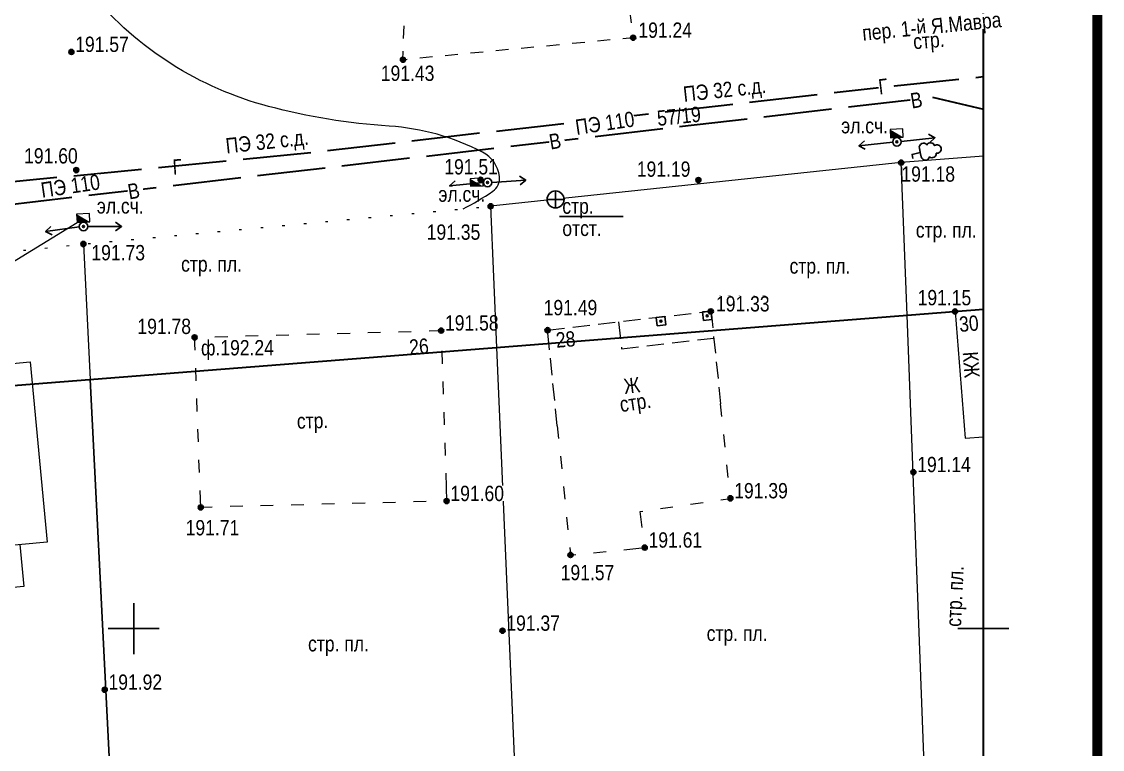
# Model space of a CAD drawing. Header units: millimetres. Extents: x 5990 to 6530, y 11230 to 11520.
# Drawn here: x 6193.4 to 6257, y 11392.9 to 11435.7 of the extents above; entities that cross this region are included whole.
import ezdxf
from ezdxf.enums import TextEntityAlignment as Align

# ---------------------------------------------------------------- set-up
doc = ezdxf.new("R2010")
doc.units = ezdxf.units.MM
for name, pattern in [('g5_01_5x1_5', [1.5, 0.75, -0.75]), ('g5_02x1', [1.5, 1, -0.5]), ('g5_122', [5, 4, -1]), ('g5_366', [0.85, 0.1, -0.75])]:
    doc.linetypes.add(name, pattern=pattern)
for name, color, linetype in [('01 ПЛАНШЕТ', 7, 'Continuous'), ('02 ПЛАНОВО-ВЫСОТНОЕ ОБОСНОВАНИЕ', 7, 'Continuous'), ('03 ЗДАНИЯ И ИХ ЧАСТИ', 7, 'Continuous'), ('04 ПРОМЫШЛЕННЫЕ И СОЦ.-КУЛЬТ. ОБЪЕКТЫ', 7, 'Continuous'), ('05 ГАЗОПРОВОД', 7, 'Continuous'), ('06 ВОДОПРОВОД', 7, 'Continuous'), ('07 ЭЛЕКТРОКАБЕЛЬ', 7, 'Continuous'), ('08 ЛЭП', 7, 'Continuous'), ('10 КАНАЛИЗАЦИЯ', 7, 'Continuous'), ('13 АВТОМОБИЛЬНЫЕ ДОРОГИ', 7, 'Continuous'), ('15 РЕЛЬЕФ', 7, 'Continuous'), ('16 РАСТИТЕЛЬНОСТЬ ГРУНТЫ И БОЛОТА', 7, 'Continuous'), ('17 ОГРАЖДЕНИЯ', 7, 'Continuous')]:
    doc.layers.add(name, color=color, linetype=linetype)
doc.layers.add('18 ГРАНИЦА ТОПОСЪЕМКИ', color=7, linetype='Continuous', plot=False)
doc.styles.add('Д-431', font='ARIALNI_1.TTF', dxfattribs={"height": 0.9})
doc.styles.add('Р-131', font='ARIALN.TTF')
doc.linetypes.add('g5_119_3', pattern='A,4,-1,[31,GUGK_2005.shx,S=0.1,R=0,X=0,Y=0],4,[31,GUGK_2005.shx,S=0.1,R=180,X=0,Y=0],-1', length=10)
doc.linetypes.add('g5_474_1a', pattern='A,1,-0.25,[28,GUGK_2005.shx,S=1,R=0,X=0,Y=0],-0.25,1', length=2.5)
doc.linetypes.add('g5_475_2', pattern='A,1.25,[25,GUGK_2005.shx,S=0.4,R=0,X=0,Y=0],1.25,-0.5', length=3)

# ---------------------------------------------------------------- blocks, each defined once
blk = doc.blocks.new('_krest')
at = {"color": 3, "linetype": 'ByBlock', "lineweight": -2}
for p, q in [((0, -3), (0, 3)), ((-3, 0), (3, 0))]:
    blk.add_line(p, q, dxfattribs=at)
blk = doc.blocks.new('g5_330')
blk.add_hatch(color=0).paths.add_polyline_path([(0.15, 0, 1), (-0.15, 0, 1)])
at = {"color": 0}
blk.add_circle((0, 0), 0.15, dxfattribs=at)
blk = doc.blocks.new('g5_108a')
h = blk.add_hatch(color=0)
edge = h.paths.add_edge_path()
edge.add_arc((0, 0), 0.06, 0, 360)
at = {"color": 0, "lineweight": 25}
blk.add_circle((0, 0), 0.25, dxfattribs=at)
at = {"color": 0}
blk.add_circle((0, 0), 0.06, dxfattribs=at)
blk = doc.blocks.new('g5_108b')
h = blk.add_hatch(color=0)
edge = h.paths.add_edge_path()
edge.add_arc((0, 0), 0.06, 0, 360)
at = {"color": 0, "lineweight": 25}
blk.add_lwpolyline([(-0.25, -0.25), (0.25, -0.25), (0.25, 0.25), (-0.25, 0.25)], close=True, dxfattribs=at)
at = {"color": 0}
blk.add_circle((0, 0), 0.06, dxfattribs=at)
blk = doc.blocks.new('g5_115_1')
at = {"color": 0}
for points in [[(0, 0), (2, 0)], [(1.647, -0.252), (2, 0), (1.647, 0.252)]]:
    blk.add_lwpolyline(points, dxfattribs=at)
blk = doc.blocks.new('g5_113c')
blk.add_hatch(color=1).paths.add_polyline_path([(-0.375, 0), (0.375, 0), (0, 0.25), (-0.375, 0.5)])
at = {"color": 1, "lineweight": 20}
blk.add_lwpolyline([(-0.375, 0), (0.375, 0), (0.375, 0.5), (-0.375, 0.5)], close=True, dxfattribs=at)
blk = doc.blocks.new('*U875')
blk.add_lwpolyline([(0.46, -2), (7.95, -2)])
at = {"color": 7, "style": 'Д-431'}
for tag, p in [('Z1', (0.8, -4.3)), ('Z2', (0.8, -6.65)), ('Z3', (0.8, -8.97))]:
    blk.add_attdef(tag, p, '', height=1.8, dxfattribs=at)
blk.add_wipeout([(-0.11, -0.99), (-0.17, -0.98), (-0.24, -0.97), (-0.28, -0.96), (-0.36, -0.93), (-0.41, -0.91), (-0.49, -0.87), (-0.57, -0.82), (-0.62, -0.79), (-0.67, -0.74), (-0.71, -0.7), (-0.77, -0.63), (-0.8, -0.6), (-0.83, -0.56), (-0.86, -0.5), (-0.9, -0.44), (-0.94, -0.35), (-0.95, -0.31), (-0.97, -0.26), (-0.98, -0.18), (-0.99, -0.1), (-1, -0.03), (-1, 0.04), (-0.99, 0.11), (-0.99, 0.16), (-0.98, 0.2), (-0.96, 0.27), (-0.95, 0.31), (-0.94, 0.35), (-0.92, 0.39), (-0.9, 0.43), (-0.88, 0.48), (-0.87, 0.49), (-0.86, 0.51), (-0.86, 0.52), (-0.85, 0.53), (-0.84, 0.55), (-0.83, 0.56), (-0.82, 0.58), (-0.81, 0.59), (-0.8, 0.6), (-0.79, 0.61), (-0.77, 0.64), (-0.76, 0.65), (-0.75, 0.66), (-0.74, 0.67), (-0.73, 0.68), (-0.72, 0.69), (-0.71, 0.7), (-0.7, 0.71), (-0.69, 0.73), (-0.67, 0.74), (-0.66, 0.75), (-0.65, 0.76), (-0.64, 0.77), (-0.62, 0.78), (-0.61, 0.79), (-0.6, 0.8), (-0.58, 0.81), (-0.56, 0.83), (-0.55, 0.83), (-0.53, 0.85), (-0.52, 0.86), (-0.5, 0.86), (-0.49, 0.87), (-0.47, 0.88), (-0.46, 0.89), (-0.44, 0.9), (-0.43, 0.9), (-0.36, 0.93), (-0.33, 0.94), (-0.31, 0.95), (-0.27, 0.96), (-0.22, 0.98), (-0.16, 0.99), (-0.1, 0.99), (0, 1), (0.1, 1), (0.16, 0.99), (0.22, 0.98), (0.3, 0.95), (0.36, 0.93), (0.48, 0.88), (0.56, 0.83), (0.63, 0.77), (0.73, 0.68), (0.81, 0.59), (0.86, 0.52), (0.94, 0.34), (0.98, 0.21), (0.99, 0.13), (1, 0.07), (1, 0.02), (1, -0.08), (0.97, -0.23), (0.94, -0.33), (0.91, -0.41), (0.88, -0.47), (0.86, -0.51), (0.82, -0.57), (0.79, -0.61), (0.76, -0.65), (0.72, -0.7), (0.66, -0.75), (0.63, -0.77), (0.6, -0.8), (0.55, -0.84), (0.5, -0.87), (0.43, -0.9), (0.38, -0.92), (0.31, -0.95), (0.24, -0.97), (0.18, -0.98), (0.07, -1), (-0.05, -1)])
for points in [[(0, 1), (0, -1)], [(-1, 0), (1, 0)]]:
    blk.add_lwpolyline(points)
blk.add_circle((0, 0), 1)
blk.add_attdef('Z', (0.8, -1.69), '', height=1.8, dxfattribs=at)
blk = doc.blocks.new('g5_388_1')
at = {"color": 0}
blk.add_lwpolyline([(0, 0.497), (0.257, 0.497, 0.798042), (0.365, 0.973, 0.636328), (0.231, 1.405, 0.533064), (0, 1.75, 0.533064), (-0.231, 1.405, 0.636328), (-0.365, 0.973, 0.798042), (-0.257, 0.497)], format="xyb", dxfattribs=at)
for points in [[(0, 0.497), (-0.257, 0.497)], [(0.25, 0), (0, 0), (0, 0.497)]]:
    blk.add_lwpolyline(points, dxfattribs=at)

msp = doc.modelspace()

# ---------------------------------------------------------------- linework, layer by layer
at = {"color": 7, "lineweight": 15}
msp.add_lwpolyline([(6000, 11250), (6250, 11250), (6250, 11500), (6000, 11500)], close=True, dxfattribs=at)
at = {"layer": '01 ПЛАНШЕТ', "color": 7, "const_width": 0.6}
msp.add_lwpolyline([(6256.7, 11506.7), (6256.7, 11382.906)], dxfattribs=at)
at = {"layer": '01 ПЛАНШЕТ', "color": 7}
msp.add_lwpolyline([(6250, 11500), (6000, 11500), (6000, 11250), (6250, 11250)], close=True, dxfattribs=at)
at = {"layer": '03 ЗДАНИЯ И ИХ ЧАСТИ', "color": 7, "linetype": 'g5_02x1', "lineweight": 15}
for points in [[(6224.924, 11411.929), (6224.35, 11417.55), (6233.97, 11418.68), (6234.535, 11413.214)], [(6228.521, 11418.04), (6228.708, 11416.451), (6234.135, 11417.088)]]:
    msp.add_lwpolyline(points, dxfattribs=at)
at = {"layer": '03 ЗДАНИЯ И ИХ ЧАСТИ', "color": 7, "linetype": 'Continuous', "lineweight": 15, "ltscale": 0.5}
for points in [[(6210.177, 11417.312), (6210.927, 11417.333)], [(6211.977, 11417.361), (6212.727, 11417.382)], [(6213.776, 11417.411), (6214.526, 11417.432)], [(6215.575, 11417.461), (6216.325, 11417.481)], [(6217.375, 11417.51), (6218.09, 11417.53), (6218.095, 11417.38)], [(6203.607, 11416.374), (6203.58, 11417.13), (6203.73, 11417.134)], [(6204.78, 11417.163), (6205.529, 11417.184)], [(6206.579, 11417.213), (6207.329, 11417.233)], [(6208.378, 11417.262), (6209.128, 11417.283)], [(6218.128, 11416.331), (6218.152, 11415.581)], [(6203.672, 11414.575), (6203.645, 11415.325)], [(6218.186, 11414.532), (6218.21, 11413.782)], [(6203.737, 11412.776), (6203.71, 11413.526)], [(6234.613, 11412.468), (6234.535, 11413.214)], [(6218.243, 11412.732), (6218.267, 11411.983)], [(6203.801, 11410.978), (6203.775, 11411.727)], [(6224.924, 11411.929), (6225, 11411.183)], [(6234.798, 11410.678), (6234.721, 11411.424)], [(6218.3, 11410.933), (6218.324, 11410.184)], [(6203.866, 11409.179), (6203.839, 11409.928)], [(6225.107, 11410.139), (6225.183, 11409.392)], [(6218.358, 11409.134), (6218.41, 11407.5), (6218.26, 11407.496)], [(6234.983, 11408.887), (6234.906, 11409.633)], [(6225.29, 11408.348), (6225.366, 11407.602)], [(6234.55, 11407.578), (6235.11, 11407.66), (6235.091, 11407.843)], [(6206.414, 11407.193), (6205.664, 11407.174)], [(6208.213, 11407.239), (6207.464, 11407.22)], [(6210.013, 11407.285), (6209.263, 11407.266)], [(6211.812, 11407.331), (6211.062, 11407.312)], [(6213.612, 11407.377), (6212.862, 11407.358)], [(6215.411, 11407.423), (6214.661, 11407.404)], [(6217.21, 11407.469), (6216.461, 11407.45)], [(6230.988, 11407.055), (6231.73, 11407.164)], [(6232.769, 11407.316), (6233.511, 11407.425)], [(6225.473, 11406.557), (6225.549, 11405.811)], [(6229.919, 11405.95), (6229.801, 11406.88), (6229.949, 11406.902)], [(6225.655, 11404.766), (6225.7, 11404.33), (6226.01, 11404.36)], [(6228.846, 11404.64), (6230.07, 11404.76), (6230.051, 11404.909)], [(6227.055, 11404.463), (6227.801, 11404.537)]]:
    msp.add_lwpolyline(points, dxfattribs=at)
at = {"layer": '03 ЗДАНИЯ И ИХ ЧАСТИ', "color": 7, "lineweight": 15}
for points in [[(6189.738, 11415.297), (6193.9, 11415.69), (6194.9, 11405.09), (6191.682, 11404.786)], [(6193.297, 11404.939), (6193.529, 11402.481), (6191.433, 11402.283)]]:
    msp.add_lwpolyline(points, dxfattribs=at)
at = {"layer": '03 ЗДАНИЯ И ИХ ЧАСТИ', "color": 7, "linetype": 'Continuous', "lineweight": 15, "ltscale": 0.5, "flags": 128}
msp.add_lwpolyline([(6203.94, 11407.13), (6203.904, 11408.129)], dxfattribs=at)
at = {"layer": '03 ЗДАНИЯ И ИХ ЧАСТИ', "color": 7, "lineweight": 15, "ltscale": 0.5}
msp.add_lwpolyline([(6204.615, 11407.147), (6203.94, 11407.13)], dxfattribs=at)
at = {"layer": '05 ГАЗОПРОВОД', "color": 1, "linetype": 'g5_122', "lineweight": 30}
msp.add_lwpolyline([(6244.574, 11431.914), (6250, 11432.469)], dxfattribs=at)
at = {"layer": '06 ВОДОПРОВОД', "color": 82, "linetype": 'g5_122', "lineweight": 30}
msp.add_lwpolyline([(6246.994, 11431.258), (6250, 11430.547)], dxfattribs=at)
at = {"layer": '07 ЭЛЕКТРОКАБЕЛЬ', "color": 1, "linetype": 'g5_119_3', "lineweight": 15, "flags": 128}
msp.add_lwpolyline([(6190.406, 11420.071), (6196.664, 11423.883)], dxfattribs=at)
at = {"layer": '13 АВТОМОБИЛЬНЫЕ ДОРОГИ', "color": 7, "linetype": 'g5_01_5x1_5', "lineweight": 15, "flags": 128}
msp.add_lwpolyline([(6228.793, 11439.352), (6229.388, 11434.754), (6215.835, 11433.459), (6215.997, 11438.14)], dxfattribs=at)
at = {"layer": '15 РЕЛЬЕФ', "color": 7}
msp.add_circle((6197.039, 11422.621), 0.15, dxfattribs=at)
at = {"layer": '17 ОГРАЖДЕНИЯ', "color": 7, "linetype": 'g5_474_1a', "lineweight": 15}
msp.add_lwpolyline([(6197.039, 11422.621), (6197.44, 11414.652)], dxfattribs=at)
at = {"layer": '17 ОГРАЖДЕНИЯ', "color": 7, "linetype": 'g5_475_2', "lineweight": 15}
for points in [[(6198.927, 11385.073), (6246.6, 11389.92), (6245.505, 11418.431)], [(6221.354, 11416.532), (6222.594, 11387.479)]]:
    msp.add_lwpolyline(points, dxfattribs=at)
at = {"layer": '17 ОГРАЖДЕНИЯ', "color": 7, "linetype": 'g5_474_1a', "lineweight": 25}
msp.add_lwpolyline([(6197.44, 11414.652), (6198.927, 11385.073)], dxfattribs=at)
at = {"layer": '18 ГРАНИЦА ТОПОСЪЕМКИ', "color": 2, "lineweight": 30}
for points in [[(6250, 11500), (6035.594, 11500), (6038.25, 11463.689), (6049.231, 11425.375), (6059.094, 11391.313), (6062.167, 11250), (6250, 11250)], [(6177.394, 11250), (6177.354, 11251.127), (6230.217, 11254.348), (6230.438, 11250), (6250, 11250), (6250, 11287.814), (6144.051, 11279.777), (6141.969, 11323.791), (6250, 11335.292), (6250, 11363.999), (6137.205, 11353.136), (6133.809, 11409.649), (6133.809, 11409.649), (6250, 11418.784), (6250, 11500), (6204.091, 11500), (6235.857, 11452.28), (6132.003, 11438.928), (6138.306, 11500), (6038.284, 11500), (6040.478, 11481.045), (6051.473, 11439.881), (6064.107, 11378.144), (6068.931, 11250)]]:
    msp.add_lwpolyline(points, close=True, dxfattribs=at)

# ---------------------------------------------------------------- block references
at = {"layer": '02 ПЛАНОВО-ВЫСОТНОЕ ОБОСНОВАНИЕ', "xscale": 0.5, "yscale": 0.5, "zscale": 0.5}
for p in [(6200, 11400), (6250, 11400)]:
    msp.add_blockref('_krest', p, dxfattribs=at)
at = {"layer": '02 ПЛАНОВО-ВЫСОТНОЕ ОБОСНОВАНИЕ', "lineweight": 25, "xscale": 0.5, "yscale": 0.5, "zscale": 0.5}
for p in [(6200, 11400), (6250, 11400)]:
    msp.add_blockref('_krest', p, dxfattribs=at)
at = {"layer": '03 ЗДАНИЯ И ИХ ЧАСТИ', "color": 7, "lineweight": 15}
for p, rotation in [((6233.747, 11418.401), 6), ((6231.025, 11418.082), 7)]:
    msp.add_blockref('g5_108b', p, dxfattribs=dict(at, rotation=rotation))
at = {"layer": '07 ЭЛЕКТРОКАБЕЛЬ', "color": 1, "lineweight": 15, "rotation": 3.405701550457944}
msp.add_blockref('g5_113c', (6244.91, 11428.881), dxfattribs=at)
at = {"layer": '07 ЭЛЕКТРОКАБЕЛЬ', "color": 7, "lineweight": 15, "rotation": 2.940340507419199}
msp.add_blockref('g5_113c', (6197.038, 11423.902), dxfattribs=at)
at = {"layer": '08 ЛЭП', "color": 7, "lineweight": 15}
for p, rotation in [((6244.661, 11428.607), 185.7719414769827), ((6245.159, 11428.655), 6.11329417180703), ((6220.573, 11426.24), 185.608299393236), ((6221.073, 11426.24), 3.969315017022593), ((6196.79, 11423.622), 187.5187815096316)]:
    msp.add_blockref('g5_115_1', p, dxfattribs=dict(at, rotation=rotation))
for name, p in [('g5_108a', (6244.91, 11428.631)), ('g5_108a', (6220.823, 11426.24)), ('g5_108a', (6197.038, 11423.652)), ('g5_115_1', (6197.288, 11423.652))]:
    msp.add_blockref(name, p, dxfattribs=at)
at = {"layer": '15 РЕЛЬЕФ', "color": 7, "lineweight": 15}
for p in [(6229.389, 11434.755), (6196.33, 11433.92), (6215.837, 11433.46), (6245.16, 11427.41), (6220.41, 11426.398), (6233.23, 11426.38), (6221, 11424.84), (6197.039, 11422.621), (6233.956, 11418.657), (6218.09, 11417.53), (6224.35, 11417.55), (6203.58, 11417.13), (6235.11, 11407.66), (6203.94, 11407.13), (6218.41, 11407.5), (6230.07, 11404.76), (6225.7, 11404.33)]:
    msp.add_blockref('g5_330', p, dxfattribs=at)
at = {"layer": '15 РЕЛЬЕФ', "color": 7}
for p in [(6245.88, 11409.2), (6221.7, 11399.87), (6198.29, 11396.4)]:
    msp.add_blockref('g5_330', p, dxfattribs=at)

# ---------------------------------------------------------------- texts
at = {"layer": '03 ЗДАНИЯ И ИХ ЧАСТИ', "color": 1, "lineweight": 25, "char_height": 0.9, "attachment_point": 1, "rotation": 4.71289, "style": 'Д-431'}
for s, insert in [('30', (6248.534, 11418.341)), ('28', (6224.804, 11417.413)), ('26', (6216.175, 11416.989))]:
    msp.add_mtext(s, dxfattribs=dict(at, insert=insert))
at = {"layer": '04 ПРОМЫШЛЕННЫЕ И СОЦ.-КУЛЬТ. ОБЪЕКТЫ', "color": 7, "lineweight": 15, "style": 'Д-431'}
msp.add_text('стр. пл.', height=0.9, rotation=87.45346, dxfattribs=at).set_placement((6248.447, 11401.892), align=Align.MIDDLE)
at = {"layer": '04 ПРОМЫШЛЕННЫЕ И СОЦ.-КУЛЬТ. ОБЪЕКТЫ', "style": 'Д-431'}
for p in [(6235.505, 11399.585), (6212.047, 11398.971)]:
    msp.add_text('стр. пл.', height=0.9, dxfattribs=at).set_placement(p, align=Align.MIDDLE)
at = {"layer": '15 РЕЛЬЕФ', "color": 7, "lineweight": 25, "style": 'Д-431'}
msp.add_text('191.14', height=0.9, dxfattribs=at).set_placement((6246.105, 11409.2))
at = {"layer": '15 РЕЛЬЕФ', "color": 7, "style": 'Д-431'}
for s, p in [('191.37', (6221.925, 11399.87)), ('191.92', (6198.515, 11396.4))]:
    msp.add_text(s, height=0.9, dxfattribs=at).set_placement(p)
at = {"layer": '15 РЕЛЬЕФ', "color": 7, "lineweight": 25, "char_height": 0.9, "attachment_point": 1, "style": 'Д-431'}
for s, insert in [('191.60', (6193.549, 11428.258)), ('191.73', (6197.508, 11422.562))]:
    msp.add_mtext(s, dxfattribs=dict(at, insert=insert))

# ---------------------------------------------------------------- next in the draw order: texts
at = {"color": 4, "lineweight": 25, "insert": (6230.752, 11430.458), "char_height": 0.9, "width": 2.57867, "attachment_point": 1, "rotation": 5.83453, "line_spacing_factor": 0.6, "style": 'Д-431', "bg_fill": 3, "box_fill_scale": 1, "bg_fill_color": 256, "bg_fill_transparency": 0}
msp.add_mtext('{\\C4;57/19}', dxfattribs=at)
at = {"layer": '03 ЗДАНИЯ И ИХ ЧАСТИ', "color": 7, "lineweight": 25, "insert": (6203.959, 11416.969), "char_height": 0.9, "attachment_point": 1, "style": 'Д-431', "bg_fill": 3, "box_fill_scale": 1, "bg_fill_color": 256, "bg_fill_transparency": 0}
msp.add_mtext('ф.192.24', dxfattribs=at)
at = {"layer": '03 ЗДАНИЯ И ИХ ЧАСТИ', "color": 7, "lineweight": 25, "char_height": 0.9, "attachment_point": 1, "bg_fill": 3, "box_fill_scale": 1, "bg_fill_color": 256, "bg_fill_transparency": 0}
for s, insert, rotation, style in [('Ж', (6228.785, 11414.69), 7, 'Р-131'), ('стр.', (6209.586, 11412.653), 1.45615, 'Д-431')]:
    msp.add_mtext(s, dxfattribs=dict(at, insert=insert, rotation=rotation, style=style))
at = {"layer": '04 ПРОМЫШЛЕННЫЕ И СОЦ.-КУЛЬТ. ОБЪЕКТЫ', "color": 7, "lineweight": 25, "insert": (6246.021, 11423.899), "char_height": 0.9, "attachment_point": 1, "style": 'Д-431', "bg_fill": 3, "box_fill_scale": 1, "bg_fill_color": 256, "bg_fill_transparency": 0}
msp.add_mtext('стр. пл.', dxfattribs=at)
at = {"layer": '13 АВТОМОБИЛЬНЫЕ ДОРОГИ', "color": 7, "lineweight": 25, "insert": (6242.826, 11435.469), "char_height": 0.9, "attachment_point": 1, "rotation": 5.67019, "style": 'Р-131', "bg_fill": 3, "box_fill_scale": 1, "bg_fill_color": 256, "bg_fill_transparency": 0}
msp.add_mtext('пер. 1-й Я.Мавра', dxfattribs=at)
at = {"layer": '15 РЕЛЬЕФ', "color": 7, "lineweight": 25, "char_height": 0.9, "attachment_point": 1, "style": 'Д-431', "bg_fill": 3, "box_fill_scale": 1, "bg_fill_color": 256, "bg_fill_transparency": 0}
for s, insert in [('191.24', (6229.697, 11435.651)), ('191.57', (6196.555, 11434.82)), ('191.43', (6214.539, 11433.115)), ('191.35', (6217.24, 11423.771)), ('191.15', (6246.129, 11419.917)), ('191.49', (6224.122, 11419.329)), ('191.16', (6234.195, 11419.58)), ('191.78', (6200.216, 11418.227)), ('191.58', (6218.315, 11418.43)), ('191.60', (6218.635, 11408.4)), ('191.39', (6235.335, 11408.56)), ('191.71', (6203.055, 11406.382)), ('191.61', (6230.295, 11405.66)), ('191.57', (6225.124, 11403.745))]:
    msp.add_mtext(s, dxfattribs=dict(at, insert=insert))

# ---------------------------------------------------------------- next in the draw order: linework, layer by layer
at = {"layer": '03 ЗДАНИЯ И ИХ ЧАСТИ', "color": 7, "lineweight": 15}
msp.add_lwpolyline([(6250, 11418.782), (6248.33, 11418.65), (6248.918, 11411.196), (6250, 11411.281)], dxfattribs=at)
at = {"layer": '06 ВОДОПРОВОД', "color": 82, "linetype": 'g5_122', "lineweight": 30}
msp.add_lwpolyline([(6192.388, 11424.912), (6246.994, 11431.258)], dxfattribs=at)
at = {"layer": '17 ОГРАЖДЕНИЯ', "color": 7, "linetype": 'g5_366', "lineweight": 15, "ltscale": 1.5, "flags": 128}
msp.add_lwpolyline([(6173.22, 11420.116), (6197.039, 11422.621), (6220.997, 11424.84)], dxfattribs=at)

# ---------------------------------------------------------------- next in the draw order: block references
at = {"layer": '15 РЕЛЬЕФ', "color": 7, "lineweight": 15}
msp.add_blockref('g5_330', (6248.33, 11418.65), dxfattribs=at)

# ---------------------------------------------------------------- next in the draw order: texts
at = {"layer": '03 ЗДАНИЯ И ИХ ЧАСТИ', "color": 7, "lineweight": 25, "insert": (6228.536, 11413.62), "char_height": 0.9, "attachment_point": 1, "rotation": 8.36244, "style": 'Д-431', "bg_fill": 3, "box_fill_scale": 1, "bg_fill_color": 256, "bg_fill_transparency": 0}
msp.add_mtext('стр.', dxfattribs=at)
at = {"layer": '13 АВТОМОБИЛЬНЫЕ ДОРОГИ', "color": 7, "lineweight": 25, "insert": (6245.826, 11434.972), "char_height": 0.9, "attachment_point": 1, "rotation": 4.81041, "style": 'Д-431', "bg_fill": 3, "box_fill_scale": 1, "bg_fill_color": 256, "bg_fill_transparency": 0}
msp.add_mtext('стр.', dxfattribs=at)
at = {"layer": '15 РЕЛЬЕФ', "color": 7, "lineweight": 25, "insert": (6234.264, 11419.553), "char_height": 0.9, "attachment_point": 1, "style": 'Д-431', "bg_fill": 3, "box_fill_scale": 1, "bg_fill_color": 256, "bg_fill_transparency": 0}
msp.add_mtext('191.33', dxfattribs=at)

# ---------------------------------------------------------------- next in the draw order: texts
at = {"layer": '03 ЗДАНИЯ И ИХ ЧАСТИ', "color": 7, "lineweight": 25, "insert": (6249.676, 11416.326), "char_height": 0.9, "attachment_point": 1, "rotation": 274.20484, "style": 'Р-131', "bg_fill": 3, "box_fill_scale": 1, "bg_fill_color": 256, "bg_fill_transparency": 0}
msp.add_mtext('КЖ', dxfattribs=at)
at = {"layer": '04 ПРОМЫШЛЕННЫЕ И СОЦ.-КУЛЬТ. ОБЪЕКТЫ', "color": 7, "lineweight": 25, "insert": (6202.785, 11421.895), "char_height": 0.9, "attachment_point": 1, "style": 'Д-431', "bg_fill": 3, "box_fill_scale": 1, "bg_fill_color": 256, "bg_fill_transparency": 0}
msp.add_mtext('стр. пл.', dxfattribs=at)
at = {"layer": '05 ГАЗОПРОВОД', "color": 7, "lineweight": 25, "insert": (6202.257, 11427.591), "char_height": 0.9, "attachment_point": 1, "rotation": 4.01109, "line_spacing_factor": 0.6, "style": 'Д-431', "bg_fill": 3, "box_fill_scale": 1, "bg_fill_color": 256, "bg_fill_transparency": 0}
msp.add_mtext('Г', dxfattribs=at)
at = {"layer": '06 ВОДОПРОВОД', "color": 7, "lineweight": 25, "insert": (6245.64, 11431.473), "char_height": 0.9, "attachment_point": 1, "rotation": 9.61398, "line_spacing_factor": 0.6, "style": 'Д-431', "bg_fill": 3, "box_fill_scale": 1, "bg_fill_color": 256, "bg_fill_transparency": 0}
msp.add_mtext('В', dxfattribs=at)
at = {"layer": '15 РЕЛЬЕФ', "color": 7, "lineweight": 25, "char_height": 0.9, "attachment_point": 1, "style": 'Д-431', "bg_fill": 3, "box_fill_scale": 1, "bg_fill_color": 256, "bg_fill_transparency": 0}
for s, insert in [('191.51', (6218.275, 11427.613)), ('191.19', (6229.604, 11427.477)), ('191.18', (6245.174, 11427.188))]:
    msp.add_mtext(s, dxfattribs=dict(at, insert=insert))

# ---------------------------------------------------------------- next in the draw order: linework, layer by layer
at = {"layer": '05 ГАЗОПРОВОД', "color": 1, "linetype": 'g5_122', "lineweight": 30, "flags": 128}
msp.add_lwpolyline([(6161.643, 11423.252), (6165.89, 11423.72), (6177.139, 11424.752), (6210.712, 11428.032), (6220.579, 11429.18), (6244.574, 11431.914)], dxfattribs=at)
at = {"layer": '17 ОГРАЖДЕНИЯ', "color": 7, "linetype": 'g5_475_2', "lineweight": 15}
for points in [[(6250, 11427.796), (6245.16, 11427.41)], [(6245.16, 11427.41), (6221, 11424.84), (6221.354, 11416.532)], [(6245.505, 11418.431), (6245.16, 11427.41)]]:
    msp.add_lwpolyline(points, dxfattribs=at)

# ---------------------------------------------------------------- next in the draw order: block references
at = {"layer": '07 ЭЛЕКТРОКАБЕЛЬ', "color": 1, "lineweight": 15, "rotation": 3.405701550457944}
msp.add_blockref('g5_113c', (6220.193, 11425.986, 191.438), dxfattribs=at)
at = {"layer": '16 РАСТИТЕЛЬНОСТЬ ГРУНТЫ И БОЛОТА', "color": 7, "lineweight": 15, "rotation": 282.0880218432172}
msp.add_blockref('g5_388_1', (6245.799, 11427.894), dxfattribs=at)

# ---------------------------------------------------------------- next in the draw order: block references
at = {"layer": '10 КАНАЛИЗАЦИЯ', "color": 7, "lineweight": 15, "xscale": 0.5, "yscale": 0.5, "zscale": 0.5}
msp.add_blockref('*U875', (6224.82, 11425.243), dxfattribs=at).add_auto_attribs({'Z': 'стр.', 'Z1': 'отст.'})

# ---------------------------------------------------------------- next in the draw order: texts
at = {"layer": '04 ПРОМЫШЛЕННЫЕ И СОЦ.-КУЛЬТ. ОБЪЕКТЫ', "color": 7, "lineweight": 25, "insert": (6238.591, 11421.778), "char_height": 0.9, "attachment_point": 1, "style": 'Д-431', "bg_fill": 3, "box_fill_scale": 1, "bg_fill_color": 256, "bg_fill_transparency": 0}
msp.add_mtext('стр. пл.', dxfattribs=at)
at = {"layer": '05 ГАЗОПРОВОД', "color": 7, "lineweight": 25, "char_height": 0.9, "attachment_point": 1, "rotation": 6.18396, "style": 'Д-431', "bg_fill": 3, "box_fill_scale": 1, "bg_fill_color": 256, "bg_fill_transparency": 0}
for insert in [(6232.287, 11431.88), (6205.363, 11428.838)]:
    msp.add_mtext('ПЭ 32 с.д.', dxfattribs=dict(at, insert=insert))
at = {"layer": '05 ГАЗОПРОВОД', "color": 7, "lineweight": 25, "insert": (6243.771, 11432.303), "char_height": 0.9, "attachment_point": 1, "rotation": 6.93592, "line_spacing_factor": 0.6, "style": 'Д-431', "bg_fill": 3, "box_fill_scale": 1, "bg_fill_color": 256, "bg_fill_transparency": 0}
msp.add_mtext('Г', dxfattribs=at)
at = {"layer": '06 ВОДОПРОВОД', "color": 7, "lineweight": 25, "insert": (6225.93, 11429.928), "char_height": 0.9, "attachment_point": 1, "rotation": 8.35078, "style": 'Д-431', "bg_fill": 3, "box_fill_scale": 1, "bg_fill_color": 256, "bg_fill_transparency": 0}
msp.add_mtext('ПЭ 110', dxfattribs=at)
at = {"layer": '06 ВОДОПРОВОД', "color": 7, "lineweight": 25, "char_height": 0.9, "attachment_point": 1, "rotation": 9.61398, "line_spacing_factor": 0.6, "style": 'Д-431', "bg_fill": 3, "box_fill_scale": 1, "bg_fill_color": 256, "bg_fill_transparency": 0}
for insert in [(6224.379, 11429.06), (6199.584, 11426.126)]:
    msp.add_mtext('В', dxfattribs=dict(at, insert=insert))
at = {"layer": '07 ЭЛЕКТРОКАБЕЛЬ', "color": 7, "lineweight": 25, "char_height": 0.9, "attachment_point": 1, "style": 'Д-431', "bg_fill": 3, "box_fill_scale": 1, "bg_fill_color": 256, "bg_fill_transparency": 0}
for insert in [(6241.632, 11430.03), (6217.931, 11426.004)]:
    msp.add_mtext('эл.сч.', dxfattribs=dict(at, insert=insert))

# ---------------------------------------------------------------- next in the draw order: texts
at = {"layer": '07 ЭЛЕКТРОКАБЕЛЬ', "color": 7, "lineweight": 25, "insert": (6197.831, 11425.312), "char_height": 0.9, "attachment_point": 1, "style": 'Д-431', "bg_fill": 3, "box_fill_scale": 1, "bg_fill_color": 256, "bg_fill_transparency": 0}
msp.add_mtext('эл.сч.', dxfattribs=at)

# ---------------------------------------------------------------- next in the draw order: texts
at = {"layer": '06 ВОДОПРОВОД', "color": 7, "lineweight": 25, "insert": (6194.477, 11426.227), "char_height": 0.9, "attachment_point": 1, "rotation": 8.35078, "style": 'Д-431', "bg_fill": 3, "box_fill_scale": 1, "bg_fill_color": 256, "bg_fill_transparency": 0}
msp.add_mtext('ПЭ 110', dxfattribs=at)

# ---------------------------------------------------------------- next in the draw order: linework, layer by layer
at = {"layer": '15 РЕЛЬЕФ', "color": 32, "lineweight": 15}
msp.add_lwpolyline([(6219.376, 11424.69, 0.033706), (6221.127, 11425.723, 0.279465), (6221.519, 11426.591, 0.248421), (6220.523, 11428.027, 0.103014), (6215.038, 11429.554, -0.047847), (6207.925, 11430.716, -0.155626), (6197.521, 11437.332, 0.46782)], format="xyb", dxfattribs=at)
at = {"layer": '15 РЕЛЬЕФ', "color": 7}
msp.add_circle((6196.618, 11426.967), 0.15, dxfattribs=at)

# ---------------------------------------------------------------- next in the draw order: block references
at = {"layer": '15 РЕЛЬЕФ', "color": 7, "lineweight": 15}
msp.add_blockref('g5_330', (6196.618, 11426.967), dxfattribs=at)

doc.saveas('drawing.dxf')
